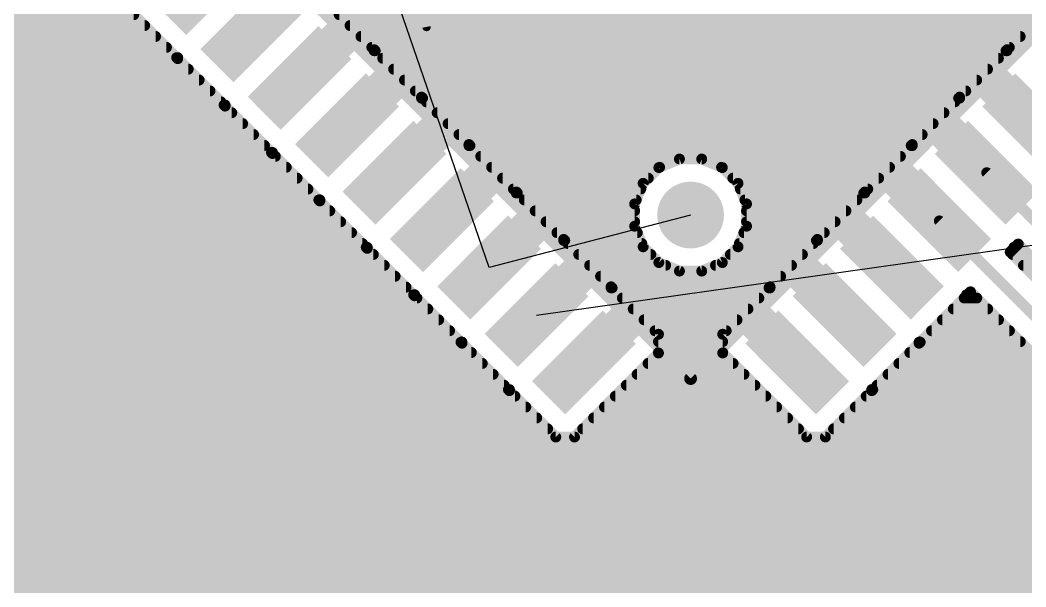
# Model space of a CAD drawing. Extents: x -13 to 61, y -28 to 85.
# Drawn here: x 17 to 29, y 45.56 to 52.33 of the extents above; entities that cross this region are included whole.
import ezdxf

# ---------------------------------------------------------------- set-up
doc = ezdxf.new("R2010")
doc.units = 0
for name, color, linetype in [('1', 22, 'CONTINUOUS'), ('18', 82, 'CONTINUOUS'), ('19', 53, 'CONTINUOUS'), ('21', 253, 'CONTINUOUS'), ('27', 253, 'CONTINUOUS'), ('51', 253, 'CONTINUOUS')]:
    doc.layers.add(name, color=color, linetype=linetype)

# ---------------------------------------------------------------- blocks, each defined once
blk = doc.blocks.new('RECT')
blk.add_solid([(-0.5, -0.5), (0.5, -0.5), (-0.5, 0.5), (0.5, 0.5)])
blk = doc.blocks.new('ROUNDV')
at = {"const_width": 0.5}
blk.add_lwpolyline([(0, -0.25, 1), (0, 0.25, 1), (0, -0.25)], format="xyb", dxfattribs=at)

msp = doc.modelspace()

# ---------------------------------------------------------------- linework, layer by layer
at = {"layer": '1'}
for points, const_width in [([(21.2227, 51.9724), (20.6694, 52.5257)], 0.13), ([(29.3306, 52.5257), (28.7773, 51.9724)], 0.13), ([(18.3121, 52.4311), (18.8654, 51.8778)], 0.13), ([(0.6492, 52.39), (18.3531, 52.39)], 0.13), ([(20.8051, 52.39), (29.1949, 52.39)], 0.13), ([(0.6492, 52.26), (18.4831, 52.26)], 0.13), ([(20.9351, 52.26), (29.0649, 52.26)], 0.13), ([(0.6492, 52.13), (18.6131, 52.13)], 0.13), ([(21.0651, 52.13), (28.9349, 52.13)], 0.13), ([(0.6492, 52), (18.7431, 52)], 0.13), ([(21.1951, 52), (28.8049, 52)], 0.13), ([(21.2227, 51.96), (21.2227, 51.9724)], 0.13), ([(21.2351, 51.96), (21.2227, 51.96)], 0.13), ([(21.7884, 51.4067), (21.2351, 51.96)], 0.13), ([(28.7649, 51.96), (28.2116, 51.4067)], 0.13), ([(28.7773, 51.96), (28.7649, 51.96)], 0.13), ([(28.7773, 51.9724), (28.7773, 51.96)], 0.13), ([(0.6492, 51.87), (18.8778, 51.87)], 0.13), ([(18.8654, 51.8778), (18.8778, 51.8778)], 0.13), ([(18.8778, 51.8778), (18.8778, 51.8654)], 0.13), ([(18.8778, 51.8654), (19.4311, 51.3121)], 0.13), ([(21.3251, 51.87), (28.6749, 51.87)], 0.13), ([(0.6492, 51.74), (19.0031, 51.74)], 0.13), ([(21.4551, 51.74), (28.5449, 51.74)], 0.13), ([(0.6492, 51.61), (19.1331, 51.61)], 0.13), ([(21.5851, 51.61), (28.4149, 51.61)], 0.13), ([(0.6492, 51.48), (19.2631, 51.48)], 0.13), ([(21.7151, 51.48), (28.2849, 51.48)], 0.13), ([(0.6492, 51.35), (19.3931, 51.35)], 0.13), ([(21.7884, 51.3943), (21.7884, 51.4067)], 0.13), ([(21.8008, 51.3943), (21.7884, 51.3943)], 0.13), ([(22.3541, 50.841), (21.8008, 51.3943)], 0.13), ([(21.8451, 51.35), (28.1549, 51.35)], 0.13), ([(28.1992, 51.3943), (27.6459, 50.841)], 0.13), ([(28.2116, 51.3943), (28.1992, 51.3943)], 0.13), ([(28.2116, 51.4067), (28.2116, 51.3943)], 0.13), ([(0.6492, 51.22), (19.5231, 51.22)], 0.13), ([(19.4311, 51.3121), (19.4435, 51.3121)], 0.13), ([(19.4435, 51.3121), (19.4435, 51.2997)], 0.13), ([(19.4435, 51.2997), (19.9967, 50.7464)], 0.13), ([(21.9751, 51.22), (28.0249, 51.22)], 0.13), ([(0.6492, 51.09), (19.6531, 51.09)], 0.13), ([(22.1051, 51.09), (27.8949, 51.09)], 0.13), ([(0.6492, 50.96), (19.7831, 50.96)], 0.13), ([(22.2351, 50.96), (27.7649, 50.96)], 0.13), ([(22.3541, 50.8286), (22.3541, 50.841)], 0.13), ([(27.6459, 50.841), (27.6459, 50.8286)], 0.13), ([(0.6492, 50.83), (19.9131, 50.83)], 0.13), ([(19.9967, 50.7464), (20.0091, 50.7464)], 0.13), ([(20.0091, 50.7464), (20.0091, 50.734)], 0.13), ([(20.0091, 50.734), (20.5624, 50.1807)], 0.13), ([(22.3541, 50.83), (27.6459, 50.83)], 0.13), ([(22.3665, 50.8286), (22.3541, 50.8286)], 0.13), ([(22.9198, 50.2753), (22.3665, 50.8286)], 0.13), ([(27.6335, 50.8286), (27.0802, 50.2753)], 0.13), ([(27.6459, 50.8286), (27.6335, 50.8286)], 0.13), ([(0.6492, 50.7), (20.0431, 50.7)], 0.13), ([(22.4951, 50.7), (27.5049, 50.7)], 0.13), ([(24.8671, 50.6682), (24.6215, 50.5665)], 0.13), ([(25.1329, 50.6682), (24.8671, 50.6682)], 0.13), ([(25.3785, 50.5665), (25.1329, 50.6682)], 0.13), ([(0.6492, 50.57), (20.1731, 50.57)], 0.13), ([(22.6251, 50.57), (24.63, 50.57)], 0.13), ([(24.6215, 50.5665), (24.4335, 50.3785)], 0.13), ([(25.37, 50.57), (27.3749, 50.57)], 0.13), ([(25.5665, 50.3785), (25.3785, 50.5665)], 0.13), ([(30.9102, 48.13), (28.5355, 50.5047)], 0.13), ([(0.6492, 50.44), (20.3031, 50.44)], 0.13), ([(22.7551, 50.44), (24.495, 50.44)], 0.13), ([(24.4335, 50.3785), (24.3318, 50.1329)], 0.13), ([(25.505, 50.44), (27.2449, 50.44)], 0.13), ([(25.6682, 50.1329), (25.5665, 50.3785)], 0.13), ([(0.6492, 50.31), (20.4331, 50.31)], 0.13), ([(22.8851, 50.31), (24.4052, 50.31)], 0.13), ([(22.9198, 50.2629), (22.9198, 50.2753)], 0.13), ([(22.9322, 50.2629), (22.9198, 50.2629)], 0.13), ([(23.4855, 49.7096), (22.9322, 50.2629)], 0.13), ([(25.5948, 50.31), (27.1149, 50.31)], 0.13), ([(27.0678, 50.2629), (26.5145, 49.7096)], 0.13), ([(27.0802, 50.2629), (27.0678, 50.2629)], 0.13), ([(27.0802, 50.2753), (27.0802, 50.2629)], 0.13), ([(0.6492, 50.18), (20.5748, 50.18)], 0.13), ([(20.5624, 50.1807), (20.5748, 50.1807)], 0.13), ([(20.5748, 50.1807), (20.5748, 50.1683)], 0.13), ([(20.5748, 50.1683), (21.1281, 49.615)], 0.13), ([(23.0151, 50.18), (24.3513, 50.18)], 0.13), ([(24.3318, 50.1329), (24.3318, 49.8671)], 0.13), ([(25.6487, 50.18), (26.9849, 50.18)], 0.13), ([(25.6682, 49.8671), (25.6682, 50.1329)], 0.13), ([(0.6492, 50.05), (20.6931, 50.05)], 0.13), ([(23.1451, 50.05), (24.3318, 50.05)], 0.13), ([(25.6682, 50.05), (26.8549, 50.05)], 0.13), ([(27.9698, 49.939), (27.9698, 49.9302)], 0.254), ([(0.6492, 49.92), (20.8231, 49.92)], 0.13), ([(23.2751, 49.92), (24.3318, 49.92)], 0.13), ([(25.6682, 49.92), (26.7249, 49.92)], 0.13), ([(27.9698, 49.9302), (31.65, 46.25)], 0.13), ([(0.6492, 49.79), (20.9531, 49.79)], 0.13), ([(23.4051, 49.79), (24.3637, 49.79)], 0.13), ([(24.3318, 49.8671), (24.4335, 49.6215)], 0.13), ([(25.5665, 49.6215), (25.6682, 49.8671)], 0.13), ([(25.6363, 49.79), (26.5949, 49.79)], 0.13), ([(0.6492, 49.66), (21.0831, 49.66)], 0.13), ([(23.4855, 49.6972), (23.4855, 49.7096)], 0.13), ([(23.4979, 49.6972), (23.4855, 49.6972)], 0.13), ([(24.0512, 49.144), (23.4979, 49.6972)], 0.13), ([(23.5351, 49.66), (24.4176, 49.66)], 0.13), ([(25.5824, 49.66), (26.4649, 49.66)], 0.13), ([(26.5021, 49.6972), (25.9488, 49.144)], 0.13), ([(26.5145, 49.6972), (26.5021, 49.6972)], 0.13), ([(26.5145, 49.7096), (26.5145, 49.6972)], 0.13), ([(28.8719, 49.615), (28.9116, 49.6548)], 0.13), ([(28.9116, 49.6548), (30.6729, 47.8936)], 0.13), ([(0.6492, 49.53), (21.2131, 49.53)], 0.13), ([(21.1281, 49.615), (21.1405, 49.615)], 0.13), ([(21.1405, 49.615), (21.1405, 49.6026)], 0.13), ([(21.1405, 49.6026), (21.6938, 49.0493)], 0.13), ([(23.6651, 49.53), (24.525, 49.53)], 0.13), ([(24.4335, 49.6215), (24.6215, 49.4335)], 0.13), ([(25.3785, 49.4335), (25.5665, 49.6215)], 0.13), ([(25.475, 49.53), (26.3349, 49.53)], 0.13), ([(28.8153, 49.5585), (28.8595, 49.6026)], 0.13), ([(31.7888, 46.585), (28.8153, 49.5585)], 0.13), ([(28.8438, 49.53), (29.0364, 49.53)], 0.13), ([(28.8595, 49.6026), (28.8595, 49.615)], 0.13), ([(28.8595, 49.615), (28.8719, 49.615)], 0.13), ([(24.6215, 49.4335), (24.8671, 49.3318)], 0.13), ([(25.1329, 49.3318), (25.3785, 49.4335)], 0.13), ([(0.6492, 49.4), (21.3431, 49.4)], 0.13), ([(23.7951, 49.4), (24.7024, 49.4)], 0.13), ([(24.8671, 49.3318), (25.1329, 49.3318)], 0.13), ([(25.2976, 49.4), (26.2049, 49.4)], 0.13), ([(28.9738, 49.4), (29.1664, 49.4)], 0.13), ([(0.6492, 49.27), (21.4731, 49.27)], 0.13), ([(23.9251, 49.27), (26.0749, 49.27)], 0.13), ([(0.6492, 49.14), (21.6031, 49.14)], 0.13), ([(21.6938, 49.0493), (21.7062, 49.0493)], 0.13), ([(21.7062, 49.0493), (21.7062, 49.037)], 0.13), ([(24.0512, 49.1316), (24.0512, 49.144)], 0.13), ([(24.0512, 49.14), (25.9488, 49.14)], 0.13), ([(24.0636, 49.1316), (24.0512, 49.1316)], 0.13), ([(24.6168, 48.5783), (24.0636, 49.1316)], 0.13), ([(25.9364, 49.1316), (25.3832, 48.5783)], 0.13), ([(25.9488, 49.1316), (25.9364, 49.1316)], 0.13), ([(25.9488, 49.144), (25.9488, 49.1316)], 0.13), ([(28.2938, 49.037), (28.2938, 49.0493)], 0.13), ([(28.2938, 49.0493), (28.3062, 49.0493)], 0.13), ([(28.3062, 49.0493), (28.3415, 49.0847)], 0.13), ([(28.3415, 49.0847), (31.315, 46.1112)], 0.13), ([(0.6492, 49.01), (21.7331, 49.01)], 0.13), ([(21.7062, 49.037), (22.2595, 48.4837)], 0.13), ([(24.1851, 49.01), (25.8149, 49.01)], 0.13), ([(27.7405, 48.4837), (28.2938, 49.037)], 0.13), ([(28.2668, 49.01), (28.4162, 49.01)], 0.13), ([(0.6492, 48.88), (21.8631, 48.88)], 0.13), ([(24.3151, 48.88), (25.6849, 48.88)], 0.13), ([(28.1368, 48.88), (28.5462, 48.88)], 0.13), ([(0.6492, 48.75), (21.9931, 48.75)], 0.13), ([(24.4451, 48.75), (25.5549, 48.75)], 0.13), ([(28.0068, 48.75), (28.6762, 48.75)], 0.13), ([(0.6492, 48.62), (22.1231, 48.62)], 0.13), ([(24.5751, 48.62), (25.4249, 48.62)], 0.13), ([(24.6168, 48.3546), (24.6168, 48.5783)], 0.13), ([(25.3832, 48.5783), (25.3832, 48.3546)], 0.13), ([(27.8768, 48.62), (28.8062, 48.62)], 0.13), ([(0.6492, 48.49), (22.2531, 48.49)], 0.13), ([(22.2595, 48.4837), (22.2719, 48.4837)], 0.13), ([(22.2719, 48.4837), (22.2719, 48.4713)], 0.13), ([(22.2719, 48.4713), (22.8252, 47.918)], 0.13), ([(24.6168, 48.49), (25.3832, 48.49)], 0.13), ([(27.1748, 47.918), (27.7281, 48.4713)], 0.13), ([(27.7281, 48.4713), (27.7281, 48.4837)], 0.13), ([(27.7281, 48.4837), (27.7405, 48.4837)], 0.13), ([(27.7468, 48.49), (28.9362, 48.49)], 0.13), ([(0.6492, 48.36), (22.3831, 48.36)], 0.13), ([(23.6145, 47.3523), (24.6168, 48.3546)], 0.13), ([(24.6168, 48.36), (25.3832, 48.36)], 0.13), ([(25.3832, 48.3546), (26.3855, 47.3523)], 0.13), ([(27.6168, 48.36), (29.0662, 48.36)], 0.13), ([(0.6492, 48.23), (22.5131, 48.23)], 0.13), ([(24.4923, 48.23), (25.5077, 48.23)], 0.13), ([(27.4868, 48.23), (29.1962, 48.23)], 0.13), ([(0.6492, 48.1), (22.6431, 48.1)], 0.13), ([(24.3622, 48.1), (25.6377, 48.1)], 0.13), ([(27.3568, 48.1), (29.3262, 48.1)], 0.13), ([(0.6492, 47.97), (22.7731, 47.97)], 0.13), ([(24.2323, 47.97), (25.7677, 47.97)], 0.13), ([(27.2268, 47.97), (29.4562, 47.97)], 0.13), ([(0.6492, 47.84), (22.9031, 47.84)], 0.13), ([(22.8252, 47.918), (22.8376, 47.918)], 0.13), ([(22.8376, 47.918), (22.8376, 47.9056)], 0.13), ([(22.8376, 47.9056), (23.3909, 47.3523)], 0.13), ([(24.1023, 47.84), (25.8977, 47.84)], 0.13), ([(26.6091, 47.3523), (27.1624, 47.9056)], 0.13), ([(27.0968, 47.84), (29.5862, 47.84)], 0.13), ([(27.1624, 47.9056), (27.1624, 47.918)], 0.13), ([(27.1624, 47.918), (27.1748, 47.918)], 0.13), ([(0.6492, 47.71), (23.0331, 47.71)], 0.13), ([(23.9723, 47.71), (26.0277, 47.71)], 0.13), ([(26.9668, 47.71), (29.7162, 47.71)], 0.13), ([(0.6492, 47.58), (23.1631, 47.58)], 0.13), ([(23.8422, 47.58), (26.1577, 47.58)], 0.13), ([(26.8368, 47.58), (29.8462, 47.58)], 0.13), ([(0.6492, 47.45), (23.2931, 47.45)], 0.13), ([(23.7123, 47.45), (26.2877, 47.45)], 0.13), ([(26.7068, 47.45), (29.9762, 47.45)], 0.13), ([(0.6492, 47.32), (30.1062, 47.32)], 0.13), ([(23.3909, 47.3523), (23.6145, 47.3523)], 0.13), ([(26.3855, 47.3523), (26.6091, 47.3523)], 0.13), ([(0.6492, 47.19), (30.2362, 47.19)], 0.13), ([(0.6492, 47.06), (30.3662, 47.06)], 0.13), ([(0.6492, 46.93), (30.4962, 46.93)], 0.13), ([(0.6492, 46.8), (30.6262, 46.8)], 0.13), ([(0.6492, 46.67), (30.7562, 46.67)], 0.13), ([(0.6492, 46.54), (30.8862, 46.54)], 0.13), ([(0.6492, 46.41), (31.0162, 46.41)], 0.13), ([(0.6492, 46.28), (31.1462, 46.28)], 0.13), ([(0.6492, 46.15), (31.2762, 46.15)], 0.13), ([(0.6492, 46.02), (31.4062, 46.02)], 0.13), ([(0.6492, 45.89), (32.28, 45.89)], 0.13), ([(0.6492, 45.76), (32.4082, 45.76)], 0.13), ([(0.6492, 45.63), (49.3508, 45.63)], 0.13), ([(0.6492, 45.5), (49.3508, 45.5)], 0.13)]:
    msp.add_lwpolyline(points, dxfattribs=dict(at, const_width=const_width))
for points, const_width in [([(18.3531, 52.3575, 1), (18.3531, 52.4225)], 0.065), ([(20.8051, 52.4225, 1), (20.8051, 52.3575)], 0.065), ([(18.4831, 52.2275, 1), (18.4831, 52.2925)], 0.065), ([(20.9351, 52.2925, 1), (20.9351, 52.2275)], 0.065), ([(18.6131, 52.0975, 1), (18.6131, 52.1625)], 0.065), ([(21.0651, 52.1625, 1), (21.0651, 52.0975)], 0.065), ([(28.9349, 52.0975, 1), (28.9349, 52.1625)], 0.065), ([(18.7431, 51.9675, 1), (18.7431, 52.0325)], 0.065), ([(21.1951, 52.0325, 1), (21.1951, 51.9675)], 0.065), ([(21.2552, 51.9724, 1), (21.1902, 51.9724)], 0.065), ([(21.2227, 51.9925, 1), (21.2227, 51.9275)], 0.065), ([(21.1902, 51.96, 1), (21.2552, 51.96)], 0.065), ([(21.1997, 51.9494, 1), (21.2457, 51.9954)], 0.065), ([(21.2581, 51.983, 1), (21.2121, 51.937)], 0.065), ([(21.2351, 51.9275, 1), (21.2351, 51.9925)], 0.065), ([(28.7649, 51.9925, 1), (28.7649, 51.9275)], 0.065), ([(28.7879, 51.937, 1), (28.7419, 51.983)], 0.065), ([(28.8098, 51.9724, 1), (28.7448, 51.9724)], 0.065), ([(28.7543, 51.9954, 1), (28.8002, 51.9494)], 0.065), ([(28.7448, 51.96, 1), (28.8098, 51.96)], 0.065), ([(28.7773, 51.9275, 1), (28.7773, 51.9925)], 0.065), ([(28.8049, 51.9675, 1), (28.8049, 52.0325)], 0.065), ([(18.8654, 51.9103, 1), (18.8654, 51.8453)], 0.065), ([(18.8424, 51.8548, 1), (18.8884, 51.9008)], 0.065), ([(18.9103, 51.8778, 1), (18.8453, 51.8778)], 0.065), ([(18.9008, 51.8884, 1), (18.8548, 51.8424)], 0.065), ([(18.8453, 51.8654, 1), (18.9103, 51.8654)], 0.065), ([(18.8778, 51.8453, 1), (18.8778, 51.9103)], 0.065), ([(18.8778, 51.8375, 1), (18.8778, 51.9025)], 0.065), ([(21.3251, 51.9025, 1), (21.3251, 51.8375)], 0.065), ([(28.6749, 51.8375, 1), (28.6749, 51.9025)], 0.065), ([(19.0031, 51.7075, 1), (19.0031, 51.7725)], 0.065), ([(21.4551, 51.7725, 1), (21.4551, 51.7075)], 0.065), ([(28.5449, 51.7075, 1), (28.5449, 51.7725)], 0.065), ([(19.1331, 51.5775, 1), (19.1331, 51.6425)], 0.065), ([(21.5851, 51.6425, 1), (21.5851, 51.5775)], 0.065), ([(28.4149, 51.5775, 1), (28.4149, 51.6425)], 0.065), ([(19.2631, 51.4475, 1), (19.2631, 51.5125)], 0.065), ([(21.7151, 51.5125, 1), (21.7151, 51.4475)], 0.065), ([(28.2849, 51.4475, 1), (28.2849, 51.5125)], 0.065), ([(19.3931, 51.3175, 1), (19.3931, 51.3825)], 0.065), ([(21.8209, 51.4067, 1), (21.7559, 51.4067)], 0.065), ([(21.7884, 51.4268, 1), (21.7884, 51.3618)], 0.065), ([(21.7559, 51.3943, 1), (21.8209, 51.3943)], 0.065), ([(21.7654, 51.3837, 1), (21.8114, 51.4297)], 0.065), ([(21.8238, 51.4173, 1), (21.7778, 51.3713)], 0.065), ([(21.8008, 51.3618, 1), (21.8008, 51.4268)], 0.065), ([(21.8451, 51.3825, 1), (21.8451, 51.3175)], 0.065), ([(28.1549, 51.3175, 1), (28.1549, 51.3825)], 0.065), ([(28.1992, 51.4268, 1), (28.1992, 51.3618)], 0.065), ([(28.2222, 51.3713, 1), (28.1762, 51.4173)], 0.065), ([(28.2441, 51.4067, 1), (28.1791, 51.4067)], 0.065), ([(28.1886, 51.4297, 1), (28.2346, 51.3837)], 0.065), ([(28.1791, 51.3943, 1), (28.2441, 51.3943)], 0.065), ([(28.2116, 51.3618, 1), (28.2116, 51.4268)], 0.065), ([(19.4311, 51.3446, 1), (19.4311, 51.2796)], 0.065), ([(19.4081, 51.2891, 1), (19.454, 51.3351)], 0.065), ([(19.476, 51.3121, 1), (19.411, 51.3121)], 0.065), ([(19.4664, 51.3227, 1), (19.4205, 51.2767)], 0.065), ([(19.411, 51.2997, 1), (19.476, 51.2997)], 0.065), ([(19.4435, 51.2796, 1), (19.4435, 51.3446)], 0.065), ([(19.5231, 51.1875, 1), (19.5231, 51.2525)], 0.065), ([(21.9751, 51.2525, 1), (21.9751, 51.1875)], 0.065), ([(28.0249, 51.1875, 1), (28.0249, 51.2525)], 0.065), ([(19.6531, 51.0575, 1), (19.6531, 51.1225)], 0.065), ([(22.1051, 51.1225, 1), (22.1051, 51.0575)], 0.065), ([(27.8949, 51.0575, 1), (27.8949, 51.1225)], 0.065), ([(19.7831, 50.9275, 1), (19.7831, 50.9925)], 0.065), ([(22.2351, 50.9925, 1), (22.2351, 50.9275)], 0.065), ([(22.3866, 50.841, 1), (22.3216, 50.841)], 0.065), ([(27.6784, 50.841, 1), (27.6134, 50.841)], 0.065), ([(27.7649, 50.9275, 1), (27.7649, 50.9925)], 0.065), ([(19.9131, 50.7975, 1), (19.9131, 50.8625)], 0.065), ([(19.9967, 50.7789, 1), (19.9967, 50.7139)], 0.065), ([(19.9738, 50.7234, 1), (20.0197, 50.7694)], 0.065), ([(20.0416, 50.7464, 1), (19.9766, 50.7464)], 0.065), ([(20.0321, 50.757, 1), (19.9862, 50.711)], 0.065), ([(20.0091, 50.7139, 1), (20.0091, 50.7789)], 0.065), ([(22.3541, 50.8625, 1), (22.3541, 50.7975)], 0.065), ([(22.3541, 50.8611, 1), (22.3541, 50.7961)], 0.065), ([(22.3216, 50.8286, 1), (22.3866, 50.8286)], 0.065), ([(22.3311, 50.818, 1), (22.3771, 50.864)], 0.065), ([(22.3895, 50.8516, 1), (22.3435, 50.8056)], 0.065), ([(22.3665, 50.7961, 1), (22.3665, 50.8611)], 0.065), ([(27.6335, 50.8611, 1), (27.6335, 50.7961)], 0.065), ([(27.6565, 50.8056, 1), (27.6105, 50.8516)], 0.065), ([(27.6229, 50.864, 1), (27.6689, 50.818)], 0.065), ([(27.6134, 50.8286, 1), (27.6784, 50.8286)], 0.065), ([(27.6459, 50.7975, 1), (27.6459, 50.8625)], 0.065), ([(27.6459, 50.7961, 1), (27.6459, 50.8611)], 0.065), ([(19.9766, 50.734, 1), (20.0416, 50.734)], 0.065), ([(20.0431, 50.6675, 1), (20.0431, 50.7325)], 0.065), ([(22.4951, 50.7325, 1), (22.4951, 50.6675)], 0.065), ([(24.8671, 50.7007, 1), (24.8671, 50.6357)], 0.065), ([(24.8795, 50.6382, 1), (24.8546, 50.6982)], 0.065), ([(25.1453, 50.6982, 1), (25.1205, 50.6382)], 0.065), ([(25.1329, 50.6357, 1), (25.1329, 50.7007)], 0.065), ([(27.5049, 50.6675, 1), (27.5049, 50.7325)], 0.065), ([(20.1731, 50.5375, 1), (20.1731, 50.6025)], 0.065), ([(22.6251, 50.6025, 1), (22.6251, 50.5375)], 0.065), ([(24.6091, 50.5965, 1), (24.6339, 50.5364)], 0.065), ([(24.6445, 50.5435, 1), (24.5985, 50.5894)], 0.065), ([(24.63, 50.5375, 1), (24.63, 50.6025)], 0.065), ([(25.37, 50.6025, 1), (25.37, 50.5375)], 0.065), ([(25.4015, 50.5894, 1), (25.3555, 50.5435)], 0.065), ([(25.3661, 50.5364, 1), (25.3909, 50.5965)], 0.065), ([(27.3749, 50.5375, 1), (27.3749, 50.6025)], 0.065), ([(28.5585, 50.5276, 1), (28.5126, 50.4817)], 0.065), ([(20.3031, 50.4075, 1), (20.3031, 50.4725)], 0.065), ([(22.7551, 50.4725, 1), (22.7551, 50.4075)], 0.065), ([(24.4105, 50.4015, 1), (24.4565, 50.3555)], 0.065), ([(24.4636, 50.3661, 1), (24.4035, 50.3909)], 0.065), ([(24.495, 50.4075, 1), (24.495, 50.4725)], 0.065), ([(25.505, 50.4725, 1), (25.505, 50.4075)], 0.065), ([(25.5965, 50.3909, 1), (25.5364, 50.3661)], 0.065), ([(25.5435, 50.3555, 1), (25.5894, 50.4015)], 0.065), ([(27.2449, 50.4075, 1), (27.2449, 50.4725)], 0.065), ([(20.4331, 50.2775, 1), (20.4331, 50.3425)], 0.065), ([(22.8851, 50.3425, 1), (22.8851, 50.2775)], 0.065), ([(22.9523, 50.2753, 1), (22.8873, 50.2753)], 0.065), ([(22.9198, 50.2954, 1), (22.9198, 50.2304)], 0.065), ([(22.8968, 50.2523, 1), (22.9428, 50.2983)], 0.065), ([(22.9552, 50.2859, 1), (22.9092, 50.24)], 0.065), ([(22.9322, 50.2304, 1), (22.9322, 50.2954)], 0.065), ([(24.4052, 50.2775, 1), (24.4052, 50.3425)], 0.065), ([(25.5948, 50.3425, 1), (25.5948, 50.2775)], 0.065), ([(27.0678, 50.2954, 1), (27.0678, 50.2304)], 0.065), ([(27.0908, 50.24, 1), (27.0448, 50.2859)], 0.065), ([(27.1127, 50.2753, 1), (27.0477, 50.2753)], 0.065), ([(27.0572, 50.2983, 1), (27.1032, 50.2523)], 0.065), ([(27.0802, 50.2304, 1), (27.0802, 50.2954)], 0.065), ([(27.1149, 50.2775, 1), (27.1149, 50.3425)], 0.065), ([(20.5624, 50.2132, 1), (20.5624, 50.1482)], 0.065), ([(20.5395, 50.1577, 1), (20.5854, 50.2037)], 0.065), ([(20.6073, 50.1807, 1), (20.5423, 50.1807)], 0.065), ([(20.5978, 50.1913, 1), (20.5518, 50.1453)], 0.065), ([(20.5423, 50.1683, 1), (20.6073, 50.1683)], 0.065), ([(20.5748, 50.1482, 1), (20.5748, 50.2132)], 0.065), ([(20.5748, 50.1475, 1), (20.5748, 50.2125)], 0.065), ([(22.8873, 50.2629, 1), (22.9523, 50.2629)], 0.065), ([(23.0151, 50.2125, 1), (23.0151, 50.1475)], 0.065), ([(24.3643, 50.1329, 1), (24.2993, 50.1329)], 0.065), ([(24.3513, 50.1475, 1), (24.3513, 50.2125)], 0.065), ([(25.6487, 50.2125, 1), (25.6487, 50.1475)], 0.065), ([(25.7007, 50.1329, 1), (25.6357, 50.1329)], 0.065), ([(26.9849, 50.1475, 1), (26.9849, 50.2125)], 0.065), ([(27.0477, 50.2629, 1), (27.1127, 50.2629)], 0.065), ([(20.6931, 50.0175, 1), (20.6931, 50.0825)], 0.065), ([(23.1451, 50.0825, 1), (23.1451, 50.0175)], 0.065), ([(24.3018, 50.1453, 1), (24.3618, 50.1205)], 0.065), ([(24.3318, 50.0175, 1), (24.3318, 50.0825)], 0.065), ([(25.6682, 50.0825, 1), (25.6682, 50.0175)], 0.065), ([(25.6382, 50.1205, 1), (25.6982, 50.1453)], 0.065), ([(26.8549, 50.0175, 1), (26.8549, 50.0825)], 0.065), ([(28.0333, 49.939, 1), (27.9063, 49.939)], 0.127), ([(20.8231, 49.8875, 1), (20.8231, 49.9525)], 0.065), ([(23.2751, 49.9525, 1), (23.2751, 49.8875)], 0.065), ([(24.3318, 49.8875, 1), (24.3318, 49.9525)], 0.065), ([(25.6682, 49.9525, 1), (25.6682, 49.8875)], 0.065), ([(26.7249, 49.8875, 1), (26.7249, 49.9525)], 0.065), ([(27.9063, 49.9302, 1), (28.0333, 49.9302)], 0.127), ([(27.9928, 49.9531, 1), (27.9469, 49.9072)], 0.065), ([(20.9531, 49.7575, 1), (20.9531, 49.8225)], 0.065), ([(23.4051, 49.8225, 1), (23.4051, 49.7575)], 0.065), ([(24.3618, 49.8795, 1), (24.3018, 49.8546)], 0.065), ([(24.2993, 49.8671, 1), (24.3643, 49.8671)], 0.065), ([(24.3637, 49.7575, 1), (24.3637, 49.8225)], 0.065), ([(25.6363, 49.8225, 1), (25.6363, 49.7575)], 0.065), ([(25.6357, 49.8671, 1), (25.7007, 49.8671)], 0.065), ([(25.6982, 49.8546, 1), (25.6382, 49.8795)], 0.065), ([(26.5949, 49.7575, 1), (26.5949, 49.8225)], 0.065), ([(21.0831, 49.6275, 1), (21.0831, 49.6925)], 0.065), ([(23.518, 49.7096, 1), (23.453, 49.7096)], 0.065), ([(23.4855, 49.7297, 1), (23.4855, 49.6647)], 0.065), ([(23.453, 49.6972, 1), (23.518, 49.6972)], 0.065), ([(23.4625, 49.6867, 1), (23.5084, 49.7326)], 0.065), ([(23.5208, 49.7202, 1), (23.4749, 49.6743)], 0.065), ([(23.4979, 49.6647, 1), (23.4979, 49.7297)], 0.065), ([(23.5351, 49.6925, 1), (23.5351, 49.6275)], 0.065), ([(24.4176, 49.6275, 1), (24.4176, 49.6925)], 0.065), ([(25.5824, 49.6925, 1), (25.5824, 49.6275)], 0.065), ([(26.4649, 49.6275, 1), (26.4649, 49.6925)], 0.065), ([(26.5021, 49.7297, 1), (26.5021, 49.6647)], 0.065), ([(26.5251, 49.6743, 1), (26.4791, 49.7202)], 0.065), ([(26.547, 49.7096, 1), (26.482, 49.7096)], 0.065), ([(26.4915, 49.7326, 1), (26.5375, 49.6867)], 0.065), ([(26.482, 49.6972, 1), (26.547, 49.6972)], 0.065), ([(26.5145, 49.6647, 1), (26.5145, 49.7297)], 0.065), ([(28.9346, 49.6778, 1), (28.8887, 49.6318)], 0.065), ([(28.9346, 49.6318, 1), (28.8887, 49.6778)], 0.065), ([(21.1281, 49.6475, 1), (21.1281, 49.5825)], 0.065), ([(21.1051, 49.592, 1), (21.1511, 49.638)], 0.065), ([(21.173, 49.615, 1), (21.108, 49.615)], 0.065), ([(21.1635, 49.6256, 1), (21.1175, 49.5797)], 0.065), ([(21.108, 49.6026, 1), (21.173, 49.6026)], 0.065), ([(21.1405, 49.5825, 1), (21.1405, 49.6475)], 0.065), ([(21.2131, 49.4975, 1), (21.2131, 49.5625)], 0.065), ([(23.6651, 49.5625, 1), (23.6651, 49.4975)], 0.065), ([(24.4565, 49.6445, 1), (24.4105, 49.5985)], 0.065), ([(24.4035, 49.6091, 1), (24.4636, 49.6339)], 0.065), ([(24.525, 49.4975, 1), (24.525, 49.5625)], 0.065), ([(25.475, 49.5625, 1), (25.475, 49.4975)], 0.065), ([(25.5364, 49.6339, 1), (25.5965, 49.6091)], 0.065), ([(25.5894, 49.5985, 1), (25.5435, 49.6445)], 0.065), ([(26.3349, 49.4975, 1), (26.3349, 49.5625)], 0.065), ([(28.8383, 49.5814, 1), (28.7923, 49.5355)], 0.065), ([(28.7923, 49.5814, 1), (28.8383, 49.5355)], 0.065), ([(28.8438, 49.5625, 1), (28.8438, 49.4975)], 0.065), ([(28.892, 49.615, 1), (28.827, 49.615)], 0.065), ([(28.8595, 49.6475, 1), (28.8595, 49.5825)], 0.065), ([(28.827, 49.6026, 1), (28.892, 49.6026)], 0.065), ([(28.8825, 49.5797, 1), (28.8365, 49.6256)], 0.065), ([(28.8489, 49.638, 1), (28.8949, 49.592)], 0.065), ([(28.8719, 49.5825, 1), (28.8719, 49.6475)], 0.065), ([(24.6339, 49.4636, 1), (24.6091, 49.4035)], 0.065), ([(24.5985, 49.4105, 1), (24.6445, 49.4565)], 0.065), ([(25.3555, 49.4565, 1), (25.4015, 49.4105)], 0.065), ([(25.3909, 49.4035, 1), (25.3661, 49.4636)], 0.065), ([(21.3431, 49.3675, 1), (21.3431, 49.4325)], 0.065), ([(23.7951, 49.4325, 1), (23.7951, 49.3675)], 0.065), ([(24.7024, 49.3675, 1), (24.7024, 49.4325)], 0.065), ([(24.8671, 49.3643, 1), (24.8671, 49.2993)], 0.065), ([(24.8546, 49.3018, 1), (24.8795, 49.3618)], 0.065), ([(25.1205, 49.3618, 1), (25.1453, 49.3018)], 0.065), ([(25.1329, 49.2993, 1), (25.1329, 49.3643)], 0.065), ([(25.2976, 49.4325, 1), (25.2976, 49.3675)], 0.065), ([(26.2049, 49.3675, 1), (26.2049, 49.4325)], 0.065), ([(28.9738, 49.4325, 1), (28.9738, 49.3675)], 0.065), ([(21.4731, 49.2375, 1), (21.4731, 49.3025)], 0.065), ([(23.9251, 49.3025, 1), (23.9251, 49.2375)], 0.065), ([(26.0749, 49.2375, 1), (26.0749, 49.3025)], 0.065), ([(21.6031, 49.1075, 1), (21.6031, 49.1725)], 0.065), ([(21.6938, 49.0818, 1), (21.6938, 49.0168)], 0.065), ([(21.7387, 49.0493, 1), (21.6737, 49.0493)], 0.065), ([(21.7062, 49.0168, 1), (21.7062, 49.0818)], 0.065), ([(24.0837, 49.144, 1), (24.0187, 49.144)], 0.065), ([(24.0512, 49.1725, 1), (24.0512, 49.1075)], 0.065), ([(24.0512, 49.1641, 1), (24.0512, 49.0991)], 0.065), ([(24.0187, 49.1316, 1), (24.0837, 49.1316)], 0.065), ([(24.0282, 49.121, 1), (24.0741, 49.1669)], 0.065), ([(24.0865, 49.1545, 1), (24.0406, 49.1086)], 0.065), ([(24.0636, 49.0991, 1), (24.0636, 49.1641)], 0.065), ([(25.9364, 49.1641, 1), (25.9364, 49.0991)], 0.065), ([(25.9594, 49.1086, 1), (25.9135, 49.1545)], 0.065), ([(25.9813, 49.144, 1), (25.9163, 49.144)], 0.065), ([(25.9163, 49.1316, 1), (25.9813, 49.1316)], 0.065), ([(25.9259, 49.1669, 1), (25.9718, 49.121)], 0.065), ([(25.9488, 49.1075, 1), (25.9488, 49.1725)], 0.065), ([(25.9488, 49.0991, 1), (25.9488, 49.1641)], 0.065), ([(28.3263, 49.0493, 1), (28.2613, 49.0493)], 0.065), ([(28.2938, 49.0818, 1), (28.2938, 49.0168)], 0.065), ([(28.3062, 49.0168, 1), (28.3062, 49.0818)], 0.065), ([(28.3645, 49.1077, 1), (28.3186, 49.0617)], 0.065), ([(28.3645, 49.0617, 1), (28.3186, 49.1077)], 0.065), ([(21.6708, 49.0264, 1), (21.7168, 49.0723)], 0.065), ([(21.7292, 49.0599, 1), (21.6832, 49.014)], 0.065), ([(21.6737, 49.037, 1), (21.7387, 49.037)], 0.065), ([(21.7331, 48.9775, 1), (21.7331, 49.0425)], 0.065), ([(24.1851, 49.0425, 1), (24.1851, 48.9775)], 0.065), ([(25.8149, 48.9775, 1), (25.8149, 49.0425)], 0.065), ([(28.2668, 49.0425, 1), (28.2668, 48.9775)], 0.065), ([(28.2613, 49.037, 1), (28.3263, 49.037)], 0.065), ([(28.3168, 49.014, 1), (28.2708, 49.0599)], 0.065), ([(28.2832, 49.0723, 1), (28.3292, 49.0264)], 0.065), ([(28.4162, 48.9775, 1), (28.4162, 49.0425)], 0.065), ([(21.8631, 48.8475, 1), (21.8631, 48.9125)], 0.065), ([(24.3151, 48.9125, 1), (24.3151, 48.8475)], 0.065), ([(25.6849, 48.8475, 1), (25.6849, 48.9125)], 0.065), ([(28.1368, 48.9125, 1), (28.1368, 48.8475)], 0.065), ([(28.5462, 48.8475, 1), (28.5462, 48.9125)], 0.065), ([(21.9931, 48.7175, 1), (21.9931, 48.7825)], 0.065), ([(24.4451, 48.7825, 1), (24.4451, 48.7175)], 0.065), ([(25.5549, 48.7175, 1), (25.5549, 48.7825)], 0.065), ([(28.0068, 48.7825, 1), (28.0068, 48.7175)], 0.065), ([(28.6762, 48.7175, 1), (28.6762, 48.7825)], 0.065), ([(22.1231, 48.5875, 1), (22.1231, 48.6525)], 0.065), ([(24.5751, 48.6525, 1), (24.5751, 48.5875)], 0.065), ([(24.6493, 48.5783, 1), (24.5843, 48.5783)], 0.065), ([(24.5939, 48.5553, 1), (24.6398, 48.6012)], 0.065), ([(25.4157, 48.5783, 1), (25.3507, 48.5783)], 0.065), ([(25.3602, 48.6012, 1), (25.4061, 48.5553)], 0.065), ([(25.4249, 48.5875, 1), (25.4249, 48.6525)], 0.065), ([(27.8768, 48.6525, 1), (27.8768, 48.5875)], 0.065), ([(28.8062, 48.5875, 1), (28.8062, 48.6525)], 0.065), ([(22.2595, 48.5162, 1), (22.2595, 48.4512)], 0.065), ([(22.2365, 48.4607, 1), (22.2825, 48.5066)], 0.065), ([(22.3044, 48.4837, 1), (22.2394, 48.4837)], 0.065), ([(22.2949, 48.4942, 1), (22.2489, 48.4483)], 0.065), ([(22.2531, 48.4575, 1), (22.2531, 48.5225)], 0.065), ([(22.2719, 48.4512, 1), (22.2719, 48.5162)], 0.065), ([(24.6168, 48.5225, 1), (24.6168, 48.4575)], 0.065), ([(25.3832, 48.4575, 1), (25.3832, 48.5225)], 0.065), ([(27.7606, 48.4837, 1), (27.6956, 48.4837)], 0.065), ([(27.7281, 48.5162, 1), (27.7281, 48.4512)], 0.065), ([(27.7511, 48.4483, 1), (27.7051, 48.4942)], 0.065), ([(27.7175, 48.5066, 1), (27.7635, 48.4607)], 0.065), ([(27.7468, 48.5225, 1), (27.7468, 48.4575)], 0.065), ([(27.7405, 48.4512, 1), (27.7405, 48.5162)], 0.065), ([(28.9362, 48.4575, 1), (28.9362, 48.5225)], 0.065), ([(22.2394, 48.4713, 1), (22.3044, 48.4713)], 0.065), ([(22.3831, 48.3275, 1), (22.3831, 48.3925)], 0.065), ([(24.6168, 48.3925, 1), (24.6168, 48.3275)], 0.065), ([(24.5843, 48.3546, 1), (24.6493, 48.3546)], 0.065), ([(24.6398, 48.3316, 1), (24.5939, 48.3776)], 0.065), ([(25.4061, 48.3776, 1), (25.3602, 48.3316)], 0.065), ([(25.3507, 48.3546, 1), (25.4157, 48.3546)], 0.065), ([(25.3832, 48.3275, 1), (25.3832, 48.3925)], 0.065), ([(27.6168, 48.3925, 1), (27.6168, 48.3275)], 0.065), ([(27.6956, 48.4713, 1), (27.7606, 48.4713)], 0.065), ([(22.5131, 48.1975, 1), (22.5131, 48.2625)], 0.065), ([(24.4923, 48.2625, 1), (24.4923, 48.1975)], 0.065), ([(25.5077, 48.1975, 1), (25.5077, 48.2625)], 0.065), ([(27.4868, 48.2625, 1), (27.4868, 48.1975)], 0.065), ([(22.6431, 48.0675, 1), (22.6431, 48.1325)], 0.065), ([(24.3622, 48.1325, 1), (24.3622, 48.0675)], 0.065), ([(25.6377, 48.0675, 1), (25.6377, 48.1325)], 0.065), ([(27.3568, 48.1325, 1), (27.3568, 48.0675)], 0.065), ([(22.7731, 47.9375, 1), (22.7731, 48.0025)], 0.065), ([(24.2323, 48.0025, 1), (24.2323, 47.9375)], 0.065), ([(25.7677, 47.9375, 1), (25.7677, 48.0025)], 0.065), ([(27.2268, 48.0025, 1), (27.2268, 47.9375)], 0.065), ([(22.8252, 47.9505, 1), (22.8252, 47.8855)], 0.065), ([(22.8022, 47.895, 1), (22.8482, 47.941)], 0.065), ([(22.8701, 47.918, 1), (22.8051, 47.918)], 0.065), ([(22.8605, 47.9286, 1), (22.8146, 47.8826)], 0.065), ([(22.8051, 47.9056, 1), (22.8701, 47.9056)], 0.065), ([(22.8376, 47.8855, 1), (22.8376, 47.9505)], 0.065), ([(22.9031, 47.8075, 1), (22.9031, 47.8725)], 0.065), ([(24.1023, 47.8725, 1), (24.1023, 47.8075)], 0.065), ([(25.8977, 47.8075, 1), (25.8977, 47.8725)], 0.065), ([(27.0968, 47.8725, 1), (27.0968, 47.8075)], 0.065), ([(27.1949, 47.918, 1), (27.1299, 47.918)], 0.065), ([(27.1624, 47.9505, 1), (27.1624, 47.8855)], 0.065), ([(27.1299, 47.9056, 1), (27.1949, 47.9056)], 0.065), ([(27.1854, 47.8826, 1), (27.1394, 47.9286)], 0.065), ([(27.1518, 47.941, 1), (27.1978, 47.895)], 0.065), ([(27.1748, 47.8855, 1), (27.1748, 47.9505)], 0.065), ([(23.0331, 47.6775, 1), (23.0331, 47.7425)], 0.065), ([(23.9723, 47.7425, 1), (23.9723, 47.6775)], 0.065), ([(26.0277, 47.6775, 1), (26.0277, 47.7425)], 0.065), ([(26.9668, 47.7425, 1), (26.9668, 47.6775)], 0.065), ([(23.1631, 47.5475, 1), (23.1631, 47.6125)], 0.065), ([(23.8422, 47.6125, 1), (23.8422, 47.5475)], 0.065), ([(26.1577, 47.5475, 1), (26.1577, 47.6125)], 0.065), ([(26.8368, 47.6125, 1), (26.8368, 47.5475)], 0.065), ([(23.2931, 47.4175, 1), (23.2931, 47.4825)], 0.065), ([(23.7123, 47.4825, 1), (23.7123, 47.4175)], 0.065), ([(26.2877, 47.4175, 1), (26.2877, 47.4825)], 0.065), ([(26.7068, 47.4825, 1), (26.7068, 47.4175)], 0.065), ([(23.3909, 47.3848, 1), (23.3909, 47.3198)], 0.065), ([(23.3679, 47.3293, 1), (23.4138, 47.3753)], 0.065), ([(23.5916, 47.3753, 1), (23.6375, 47.3293)], 0.065), ([(23.6145, 47.3198, 1), (23.6145, 47.3848)], 0.065), ([(26.3855, 47.3848, 1), (26.3855, 47.3198)], 0.065), ([(26.3625, 47.3293, 1), (26.4084, 47.3753)], 0.065), ([(26.5862, 47.3753, 1), (26.6321, 47.3293)], 0.065), ([(26.6091, 47.3198, 1), (26.6091, 47.3848)], 0.065)]:
    msp.add_lwpolyline(points, format="xyb", dxfattribs=dict(at, const_width=const_width))
at = {"layer": '19'}
for p, q in [((22.5958, 49.3733), (21, 54)), ((25, 50), (22.5958, 49.3733)), ((23.1615, 48.8076), (31.61, 50))]:
    msp.add_line(p, q, dxfattribs=at)
at = {"layer": '21', "const_width": 0.1524}
for points in [[(34.9504, 58), (25, 48.0496)], [(25, 48.0496), (15.3551, 57.6945)]]:
    msp.add_lwpolyline(points, dxfattribs=at)
at = {"layer": '21', "const_width": 0.0762}
for points in [[(24.9731, 48.0765, 1), (25.0269, 48.0226)], [(24.9731, 48.0226, 1), (25.0269, 48.0765)]]:
    msp.add_lwpolyline(points, format="xyb", dxfattribs=at)
at = {"layer": '27', "const_width": 0.1016}
msp.add_lwpolyline([(21.5723, 53.6218), (21.8479, 52.2437)], dxfattribs=at)
at = {"layer": '27', "const_width": 0.0508}
msp.add_lwpolyline([(21.823, 52.2387, 1), (21.8728, 52.2486)], format="xyb", dxfattribs=at)

# ---------------------------------------------------------------- block references
at = {"layer": '1', "rotation": 45}
for p, xscale, yscale in [((19.2017, 52.7674), 1.1938, 0.5588), ((19.7674, 52.2017), 1.1938, 0.5588), ((20.3331, 51.636), 1.1938, 0.5588), ((20.8988, 51.0704), 1.1938, 0.5588), ((29.1012, 51.0704), 0.5588, 1.1938), ((21.4645, 50.5047), 1.1938, 0.5588), ((28.5355, 50.5047), 0.5588, 1.1938), ((22.0302, 49.939), 1.1938, 0.5588), ((27.9698, 49.939), 0.5588, 1.1938), ((22.5958, 49.3733), 1.1938, 0.5588), ((27.4042, 49.3733), 0.5588, 1.1938), ((23.1615, 48.8076), 1.1938, 0.5588), ((26.8385, 48.8076), 0.5588, 1.1938), ((23.7272, 48.2419), 1.1938, 0.5588), ((26.2728, 48.2419), 0.5588, 1.1938)]:
    msp.add_blockref('RECT', p, dxfattribs=dict(at, xscale=xscale, yscale=yscale))
at = {"layer": '18', "xscale": 0.7964, "yscale": 0.7964}
msp.add_blockref('ROUNDV', (25, 50), dxfattribs=at)
msp.add_blockref('ROUNDV', (25, 50), dxfattribs=at)
at = {"layer": '51', "xscale": 1.0922, "yscale": 0.4572}
for p, rotation in [((19.8902, 52.3156), 45), ((20.4558, 51.7499), 45), ((21.0215, 51.1842), 45), ((28.9874, 51.1931), 135), ((21.5872, 50.6185), 45), ((28.4217, 50.6274), 135), ((22.1529, 50.0528), 45), ((27.856, 50.0617), 135), ((22.7186, 49.4871), 45), ((27.2903, 49.4961), 135), ((23.2843, 48.9215), 45), ((26.7246, 48.9304), 135), ((23.85, 48.3558), 45), ((26.1589, 48.3647), 135)]:
    msp.add_blockref('RECT', p, dxfattribs=dict(at, rotation=rotation))

doc.saveas('drawing.dxf')
